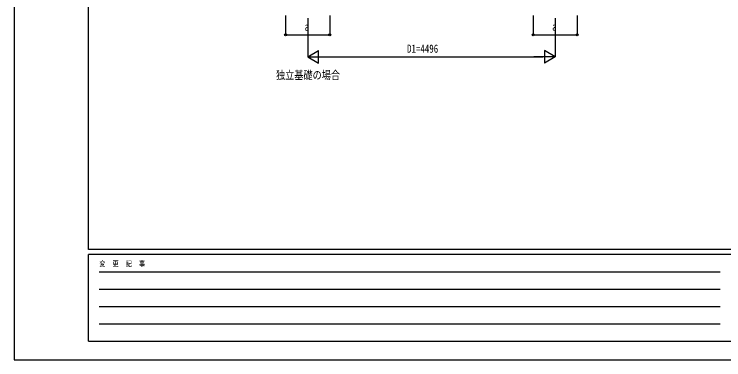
# Model space of a CAD drawing. Units: millimetres, scale not verified. Extents: x -18922 to 18922, y -13365 to 13365.
# Drawn here: x -18922 to -6031, y -13365 to -7088 of the extents above; entities that cross this region are included whole.
import ezdxf
from ezdxf.enums import TextEntityAlignment as Align

# ---------------------------------------------------------------- set-up
doc = ezdxf.new("R2010")
doc.units = ezdxf.units.MM
doc.header["$LTSCALE"] = 70
for name, color, linetype in [('0-2_USER1', 3, 'Continuous'), ('0-6_YKK_D', 6, 'Continuous'), ('0-7_YKK_ZWAK', 7, 'Continuous')]:
    doc.layers.add(name, color=color, linetype=linetype)
doc.styles.add('ＭＳ ゴシック', font='')
doc.styles.get('ＭＳ ゴシック').set_extended_font_data('MS Gothic')

msp = doc.modelspace()

# ---------------------------------------------------------------- linework, layer by layer
at = {"layer": '0-6_YKK_D'}
for p, q in [((-13990.89, -7113.88), (-13990.89, -7463.5)), ((-13590.89, -7162.5), (-13590.89, -7863.5)), ((-13190.89, -7113.88), (-13190.89, -7463.5)), ((-9494.98, -7113.5), (-9494.98, -7463.5)), ((-9094.98, -7162.5), (-9094.98, -7863.5)), ((-8694.98, -7113.5), (-8694.98, -7463.5)), ((-13990.89, -7462.5), (-13190.89, -7462.5)), ((-9494.98, -7462.5), (-8694.98, -7462.5)), ((-13590.89, -7862.5), (-13396.04, -7750)), ((-13590.89, -7862.5), (-13396.04, -7975)), ((-13590.89, -7862.5), (-13201.18, -7862.5)), ((-13396.04, -7975), (-13396.04, -7750)), ((-13365.89, -7862.5), (-9319.98, -7862.5)), ((-9094.98, -7862.5), (-9484.69, -7862.5)), ((-9094.98, -7862.5), (-9289.83, -7750)), ((-9289.83, -7750), (-9289.83, -7975)), ((-9094.98, -7862.5), (-9289.83, -7975))]:
    msp.add_line(p, q, dxfattribs=at)
for centre in [(-13990.89, -7462.5), (-13190.89, -7462.5), (-9494.98, -7462.5), (-8694.98, -7462.5)]:
    msp.add_circle(centre, 19.12, dxfattribs=at)
at = {"layer": '0-7_YKK_ZWAK'}
for p, q in [((-17572.41, -11362.5), (-17572.41, 12487.5)), ((17527.59, -11362.5), (-17572.41, -11362.5)), ((-5872.41, -11452.5), (-17572.41, -11452.5)), ((-17572.41, -13027.5), (-17572.41, -11452.5)), ((-17381.16, -11767.5), (-6097.41, -11767.5)), ((-17381.16, -12082.5), (-6097.41, -12082.5)), ((-17381.16, -12397.5), (-6097.41, -12397.5)), ((-17381.16, -12712.5), (-6097.41, -12712.5)), ((-17572.41, -13027.5), (-5872.41, -13027.5))]:
    msp.add_line(p, q, dxfattribs=at)
msp.add_lwpolyline([(-18922.5, -13365), (18922.5, -13365), (18922.5, 13365), (-18922.5, 13365)], close=True, dxfattribs=at)

# ---------------------------------------------------------------- texts
at = {"layer": '0-2_USER1', "style": 'ＭＳ ゴシック', "width": 0.8}
msp.add_text('独立基礎の場合', height=148.5, dxfattribs=at).set_placement((-14166.97, -8313.88), align=Align.BOTTOM_LEFT)
at = {"layer": '0-6_YKK_D', "style": 'ＭＳ ゴシック', "width": 0.8}
for s, p in [('a', (-13644.89, -7432.5)), ('a', (-9148.98, -7432.5)), ('D1=4496', (-11785.73, -7832.5))]:
    msp.add_text(s, height=148.5, dxfattribs=at).set_placement(p, align=Align.BOTTOM_LEFT)
at = {"layer": '0-7_YKK_ZWAK', "style": 'ＭＳ ゴシック', "width": 0.8}
msp.add_text('変  更  記  事', height=98.97, dxfattribs=at).set_placement((-17375.9, -11700), align=Align.BOTTOM_LEFT)

doc.saveas('drawing.dxf')
